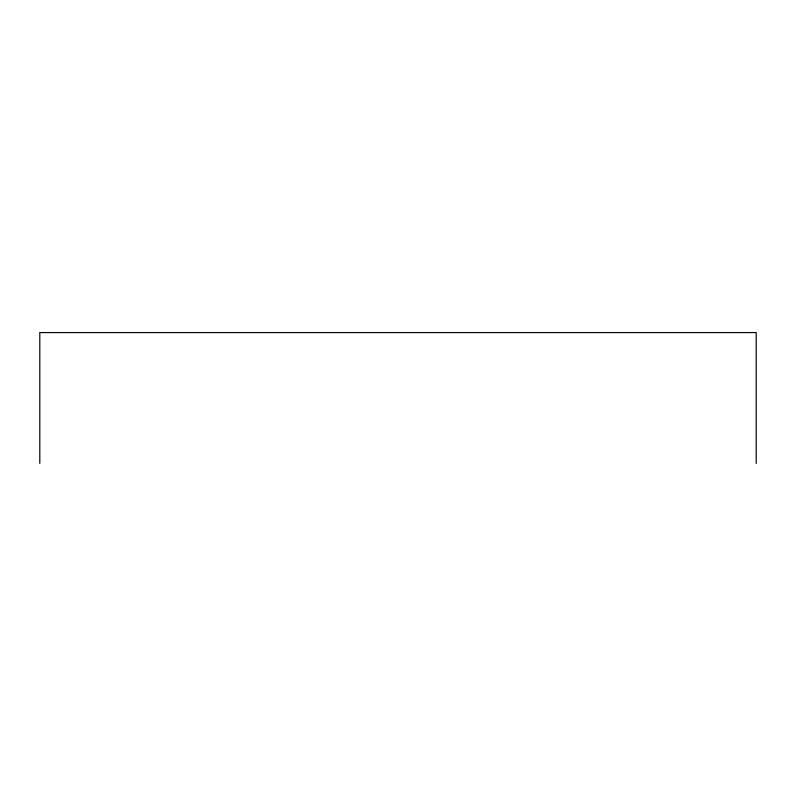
<?xml version="1.0" encoding="UTF-8"?>
<svg xmlns="http://www.w3.org/2000/svg" width="796" height="796" viewBox="0 0 796 796"><rect width="100%" height="100%" fill="white"/><g stroke="black" fill="none" stroke-linecap="round" stroke-linejoin="round"><path stroke-width="1.19" d="M756.2 463.431L756.2 332.569L39.8 332.569L39.8 463.431"/></g></svg>
